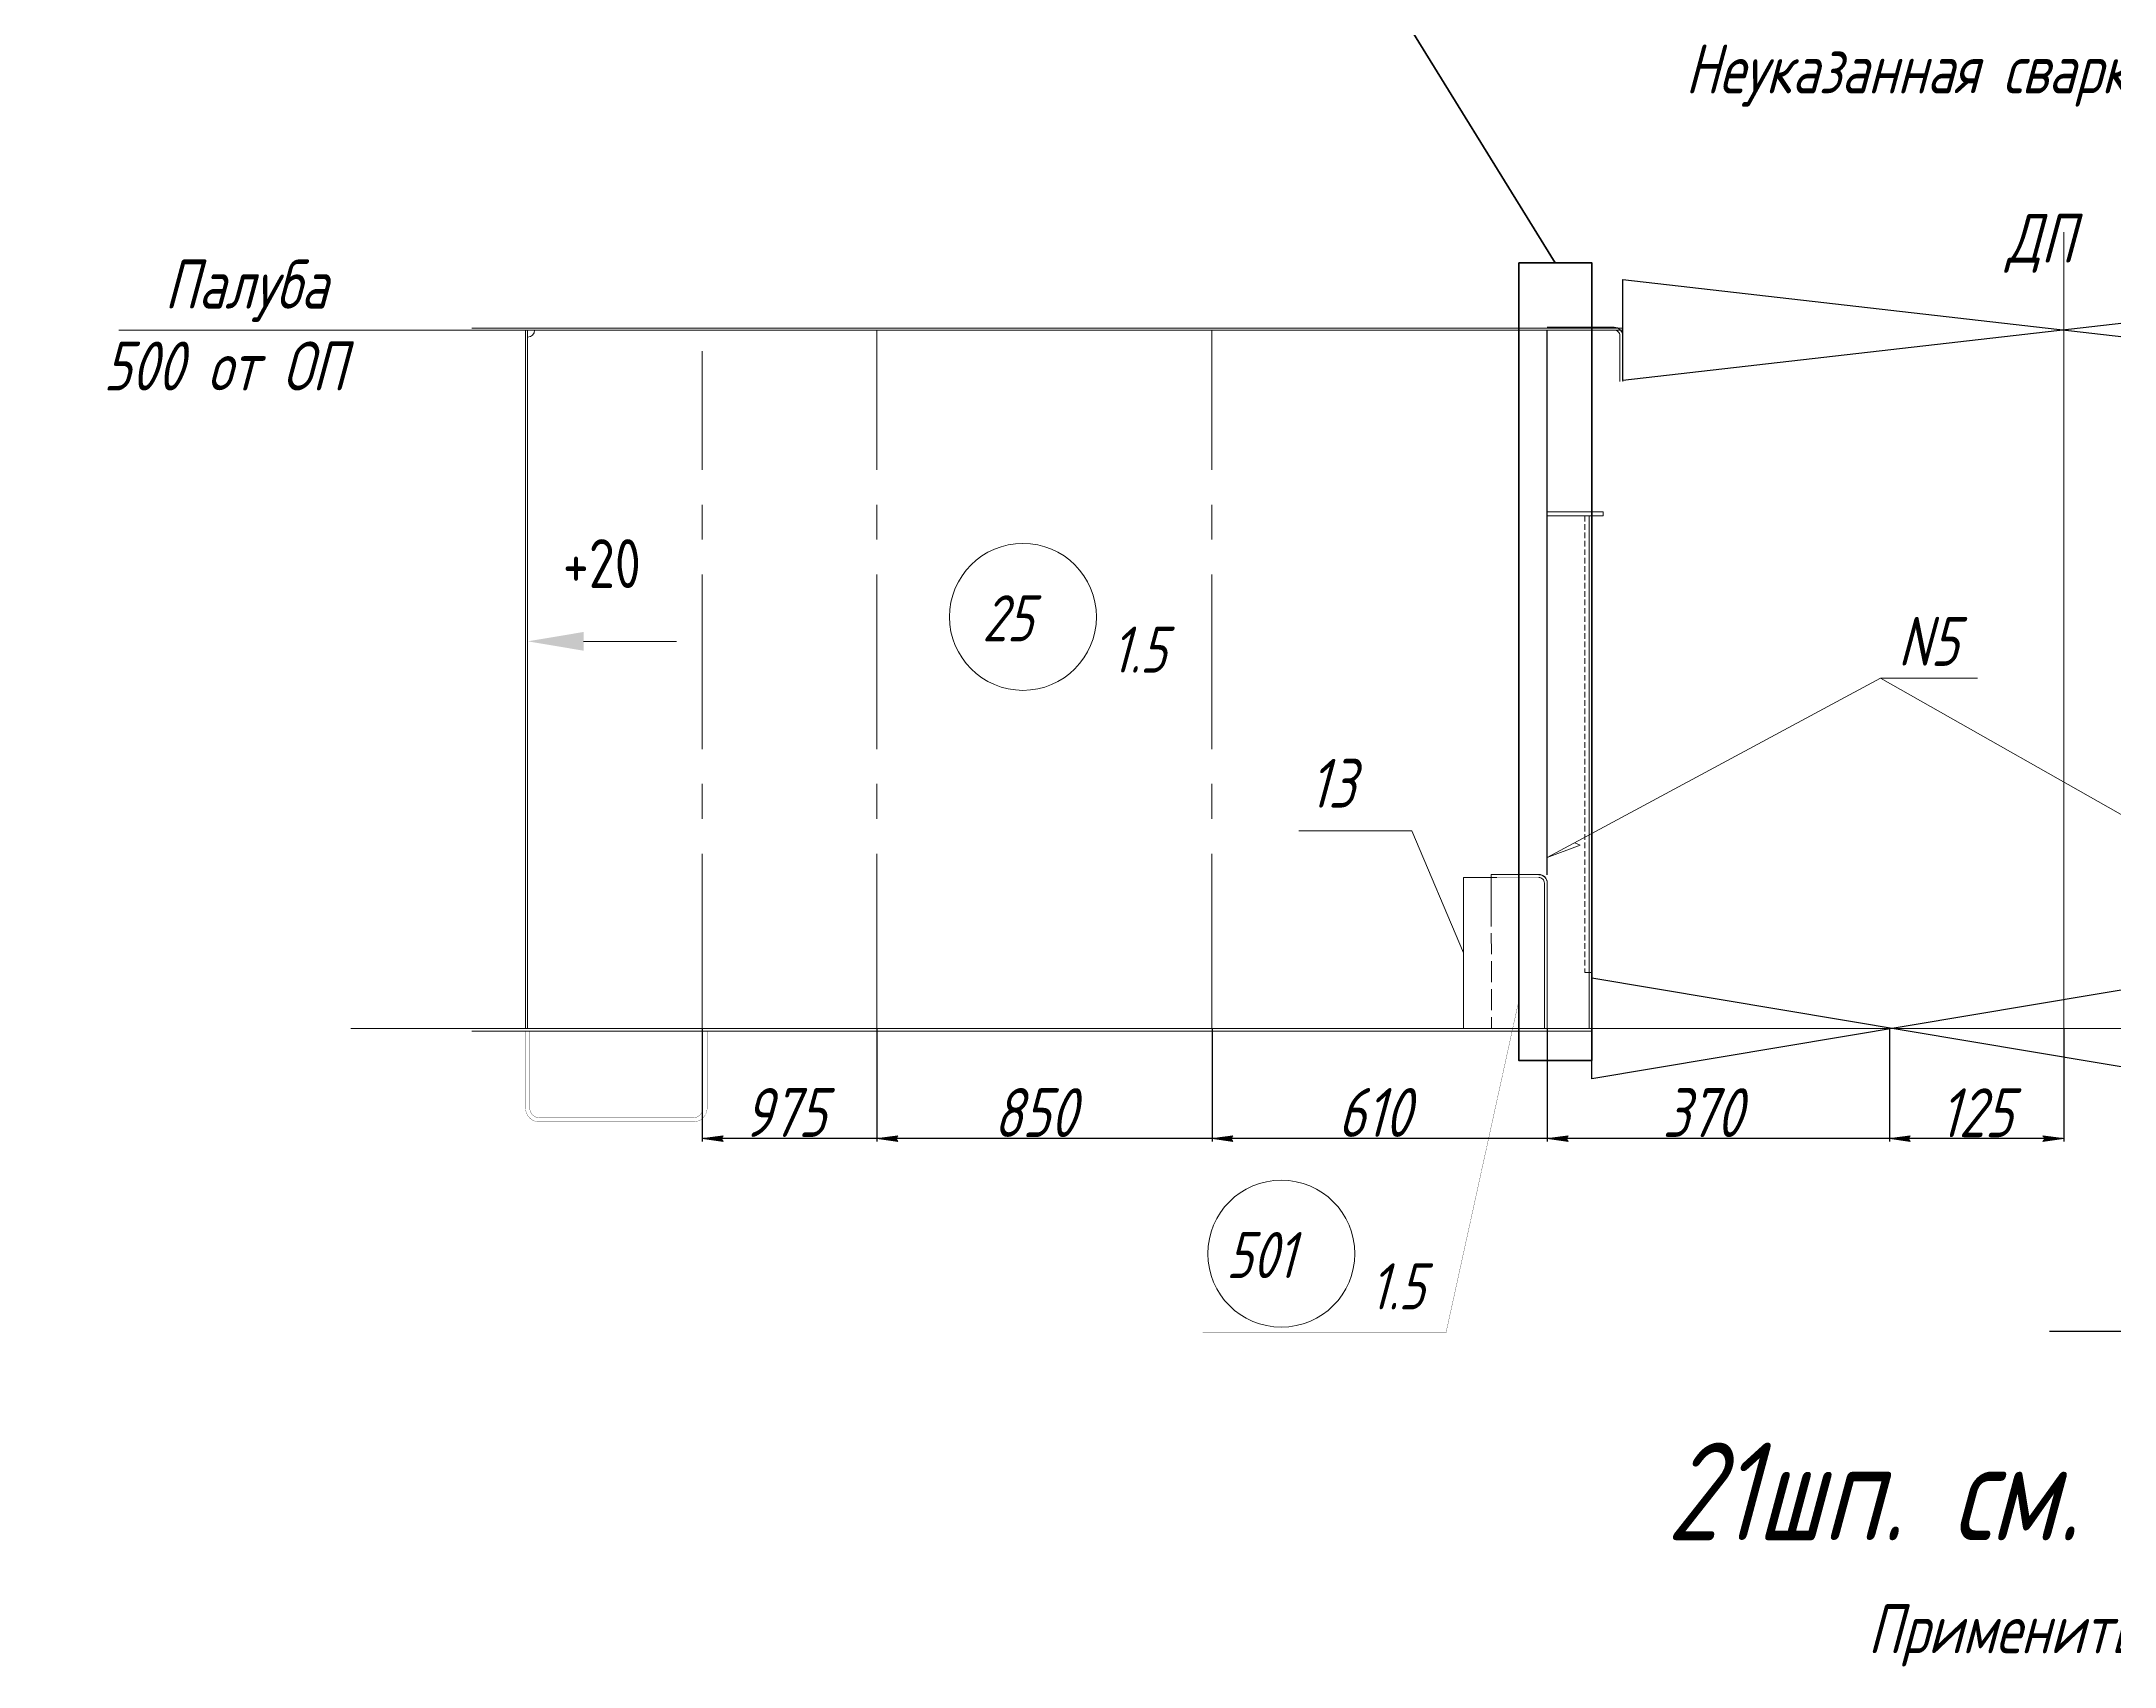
# Model space of a CAD drawing. Header units: millimetres. Extents: x 77380 to 135900, y -26587 to 17301.
# Drawn here: x 124661 to 126146, y 1770 to 2933 of the extents above; entities that cross this region are included whole.
import ezdxf

# ---------------------------------------------------------------- set-up
doc = ezdxf.new("R2010")
doc.units = ezdxf.units.MM
for name, pattern in [('K5LT32768', [0]), ('K5LT32772', [0]), ('K5LT32777', [0]), ('K5LT32780', [0]), ('K5LT32784', [850.2, 600, -125, 0.2, -125]), ('K5LT32785', [200, 125, -25, 25, -25]), ('K5LT32790', [0]), ('K5LT32798', [20, 15, -5]), ('K5LT32831', [0]), ('K5LT_DASHED', [6, 4, -2]), ('K5LT_THIN', [0])]:
    doc.linetypes.add(name, pattern=pattern)
doc.layers.add('4001', color=7, linetype='Continuous')
doc.styles.add('KDIMTEXTSTYLE', font='GOST_AU.SHX', dxfattribs={"width": 0.96, "oblique": 15, "height": 5})
doc.styles.add('KTEXTSTYLE', font='GOST_AU.SHX', dxfattribs={"width": 0.96, "height": 5})
doc.dimstyles.new('KDIMSTYLE (1.00)', dxfattribs={"dimtxt": 5, "dimasz": 1, "dimexe": 2, "dimexo": 0, "dimgap": 1, "dimtad": 1, "dimtxsty": 'KDIMTEXTSTYLE', "dimsah": 1, "dimcen": 0, "dimdle": 1, "dimadec": 0, "dimazin": 0, "dimtfac": 0.667, "dimtmove": 0, "dimatfit": 3, "dimfxl": 1, "dimtvp": 1, "dimtolj": 1, "dimtzin": 0, "dimarcsym": 0})

# ---------------------------------------------------------------- blocks, each defined once
blk = doc.blocks.new('KDIMARROW_01')
blk.add_hatch(color=0).paths.add_polyline_path([(0, 0), (-15, 2), (-13.5, 0), (-15, -2)])
at = {"color": 0, "linetype": 'K5LT_THIN', "lineweight": 18}
for p, q in [((-13.5, 0), (-15, 2)), ((-15, 2), (0, 0)), ((0, 0), (-15, -2)), ((-15, -2), (-13.5, 0))]:
    blk.add_line(p, q, dxfattribs=at)
at = {"layer": '4001', "color": 0, "linetype": 'K5LT_THIN', "lineweight": 18}
blk.add_line((0, 0), (-1, 0), dxfattribs=at)
blk = doc.blocks.new('*D570')
at = {"color": 0, "lineweight": -2}
for p, q in [((125984.5, 2226.6), (125984.5, 2145.7)), ((126109.5, 2226.6), (126109.5, 2145.7)), ((126108.5, 2147.7), (125985.5, 2147.7))]:
    blk.add_line(p, q, dxfattribs=at)
at = {"layer": 'Defpoints', "color": 0, "lineweight": 100}
for p in [(125984.5, 2226.6), (126109.5, 2226.6), (125984.5, 2147.7)]:
    blk.add_point(p, dxfattribs=at)
at = {"color": 0, "lineweight": -2, "rotation": 180}
blk.add_blockref('KDIMARROW_01', (125984.5, 2147.7), dxfattribs=at)
at = {"color": 0, "lineweight": -2}
blk.add_blockref('KDIMARROW_01', (126109.5, 2147.7), dxfattribs=at)
at = {"color": 7, "insert": (126046.5, 2166.2), "char_height": 5, "attachment_point": 5, "style": 'KDIMTEXTSTYLE'}
blk.add_mtext('\\A1;\\H35.0;\\W0.965;\\Q15;\\H35.0;\\W0.965;\\Q15;\\Q15;125', dxfattribs=at)
blk = doc.blocks.new('*D571')
at = {"color": 0, "lineweight": -2}
for p, q in [((125739.5, 2226.6), (125739.5, 2145.7)), ((126108.5, 2147.7), (125740.5, 2147.7))]:
    blk.add_line(p, q, dxfattribs=at)
at = {"layer": 'Defpoints', "color": 0, "lineweight": 100}
for p in [(125739.5, 2226.6), (125739.5, 2147.7), (126109.5, 2145)]:
    blk.add_point(p, dxfattribs=at)
at = {"color": 0, "lineweight": -2, "rotation": 180}
blk.add_blockref('KDIMARROW_01', (125739.5, 2147.7), dxfattribs=at)
at = {"color": 0, "lineweight": -2}
blk.add_blockref('KDIMARROW_01', (126109.5, 2147.7), dxfattribs=at)
at = {"color": 7, "insert": (125850.5, 2166.3), "char_height": 5, "attachment_point": 5, "style": 'KDIMTEXTSTYLE'}
blk.add_mtext('\\A1;\\H35.0;\\W0.965;\\Q15;\\H35.0;\\W0.965;\\Q15;\\Q15;370', dxfattribs=at)
blk = doc.blocks.new('*D572')
at = {"color": 0, "lineweight": -2}
for p, q in [((125499.5, 2226.6), (125499.5, 2145.7)), ((126108.5, 2147.7), (125500.5, 2147.7))]:
    blk.add_line(p, q, dxfattribs=at)
at = {"layer": 'Defpoints', "color": 0, "lineweight": 100}
for p in [(125499.5, 2226.6), (126109.5, 2224.6), (125499.5, 2147.7)]:
    blk.add_point(p, dxfattribs=at)
at = {"color": 0, "lineweight": -2, "rotation": 180}
blk.add_blockref('KDIMARROW_01', (125499.5, 2147.7), dxfattribs=at)
at = {"color": 0, "lineweight": -2}
blk.add_blockref('KDIMARROW_01', (126109.5, 2147.7), dxfattribs=at)
at = {"color": 7, "insert": (125615.5, 2166.4), "char_height": 5, "attachment_point": 5, "style": 'KDIMTEXTSTYLE'}
blk.add_mtext('\\A1;\\H35.0;\\W0.965;\\Q15;\\H35.0;\\W0.965;\\Q15;\\Q15;610', dxfattribs=at)
blk = doc.blocks.new('*D573')
at = {"color": 0, "lineweight": -2}
for p, q in [((125259.5, 2226.6), (125259.5, 2145.7)), ((126108.5, 2147.7), (125260.5, 2147.7))]:
    blk.add_line(p, q, dxfattribs=at)
at = {"layer": 'Defpoints', "color": 0, "lineweight": 100}
for p in [(125259.5, 2226.6), (126109.5, 2224.6), (125259.5, 2147.7)]:
    blk.add_point(p, dxfattribs=at)
at = {"color": 0, "lineweight": -2, "rotation": 180}
blk.add_blockref('KDIMARROW_01', (125259.5, 2147.7), dxfattribs=at)
at = {"color": 0, "lineweight": -2}
blk.add_blockref('KDIMARROW_01', (126109.5, 2147.7), dxfattribs=at)
at = {"color": 7, "insert": (125372.5, 2166.3), "char_height": 5, "attachment_point": 5, "style": 'KDIMTEXTSTYLE'}
blk.add_mtext('\\A1;\\H35.0;\\W0.965;\\Q15;\\H35.0;\\W0.965;\\Q15;\\Q15;850', dxfattribs=at)
blk = doc.blocks.new('*D574')
at = {"color": 0, "lineweight": -2}
for p, q in [((125134.5, 2226.6), (125134.5, 2145.7)), ((126108.5, 2147.7), (125135.5, 2147.7))]:
    blk.add_line(p, q, dxfattribs=at)
at = {"layer": 'Defpoints', "color": 0, "lineweight": 100}
for p in [(125134.5, 2226.6), (126109.5, 2224.6), (125134.5, 2147.7)]:
    blk.add_point(p, dxfattribs=at)
at = {"color": 0, "lineweight": -2, "rotation": 180}
blk.add_blockref('KDIMARROW_01', (125134.5, 2147.7), dxfattribs=at)
at = {"color": 0, "lineweight": -2}
blk.add_blockref('KDIMARROW_01', (126109.5, 2147.7), dxfattribs=at)
at = {"color": 7, "insert": (125193.5, 2166.4), "char_height": 5, "attachment_point": 5, "style": 'KDIMTEXTSTYLE'}
blk.add_mtext('\\A1;\\H35.0;\\W0.965;\\Q15;\\H35.0;\\W0.965;\\Q15;\\Q15;975', dxfattribs=at)
blk = doc.blocks.new('U92')
blk.add_hatch(color=7).paths.add_polyline_path([(124509.2, 17045.7), (124509.2, 17059.1), (124469.2, 17052.4)])
at = {"color": 7, "linetype": 'K5LT32831', "lineweight": 9}
blk.add_line((124509.2, 17052.4), (124575.7, 17052.4), dxfattribs=at)

msp = doc.modelspace()

# ---------------------------------------------------------------- linework, layer by layer
at = {"color": 2, "lineweight": 100}
msp.add_line((125745.316, 2774.694), (124062.112, 5497.377), dxfattribs=at)
at = {"color": 1, "linetype": 'K5LT32772', "lineweight": 18, "true_color": 0xff0000}
msp.add_line((126109.48, 2183.415), (126109.48, 2796.623), dxfattribs=at)
at = {"color": 7, "linetype": 'K5LT_THIN'}
for p, q in [((126425.472, 2762.752), (125793.542, 2690.451)), ((125793.542, 2690.451), (125793.542, 2762.752)), ((125793.542, 2762.752), (126425.472, 2690.451)), ((126202.48, 2262.753), (125771.48, 2190.451)), ((125771.48, 2190.451), (125771.48, 2262.752)), ((125771.48, 2262.752), (126202.48, 2190.451))]:
    msp.add_line(p, q, dxfattribs=at)
at = {"color": 7, "linetype": 'K5LT32780', "lineweight": 18}
for p, q in [((124716.746, 2726.602), (124969.48, 2726.602)), ((125561.592, 2368.173), (125642.592, 2368.173))]:
    msp.add_line(p, q, dxfattribs=at)
at = {"color": 3, "linetype": 'K5LT32768', "lineweight": 18, "true_color": 0x00ff00}
for p, q in [((125793.542, 2728.102), (124969.48, 2728.102)), ((125113.552, 2726.602), (124969.48, 2726.602)), ((125007.98, 2226.602), (125007.98, 2726.602)), ((125009.48, 2226.602), (125009.48, 2726.602)), ((125009.48, 2726.602), (125112.479, 2726.602)), ((125009.48, 2688.602), (125009.48, 2726.602)), ((125009.48, 2226.602), (125009.48, 2726.602)), ((125119.48, 2726.602), (125793.542, 2726.602)), ((125793.542, 2726.602), (125119.48, 2726.602)), ((125793.542, 2726.602), (125119.48, 2726.602)), ((125737.479, 2226.602), (125737.479, 2330.675)), ((125739.48, 2226.602), (125739.48, 2330.675)), ((125737.48, 2324.702), (125737.479, 2226.602)), ((127249.479, 2226.602), (124969.48, 2226.602)), ((127209.48, 2226.602), (125009.48, 2226.602)), ((125737.479, 2226.602), (125699.58, 2226.602)), ((125771.48, 2224.602), (124969.48, 2224.602))]:
    msp.add_line(p, q, dxfattribs=at)
at = {"color": 7, "linetype": 'K5LT_THIN', "lineweight": 18}
for p, q in [((125113.552, 2726.602), (125119.48, 2726.602)), ((125787.514, 2728.602), (125739.48, 2728.602)), ((125791.533, 2689.822), (125791.533, 2722.602)), ((125793.542, 2722.602), (125793.542, 2689.83)), ((125779.48, 2596.602), (125739.48, 2596.602)), ((125739.48, 2596.602), (125769.48, 2596.602)), ((125779.48, 2593.602), (125739.48, 2593.602)), ((125739.48, 2593.602), (125769.45, 2593.602)), ((125739.48, 2593.602), (125779.48, 2593.602)), ((125769.45, 2593.602), (125769.45, 2226.602)), ((125779.48, 2596.602), (125779.48, 2593.602)), ((125978.062, 2477.352), (125739.48, 2348.896)), ((125978.062, 2477.352), (126047.511, 2477.352)), ((125978.062, 2477.352), (126234.48, 2332.001)), ((125679.58, 2280.638), (125642.592, 2368.173)), ((125739.48, 2348.896), (125763.053, 2357.849)), ((125763.053, 2357.849), (125759.291, 2359.562)), ((125679.58, 2334.674), (125703.394, 2334.674)), ((125766.45, 2266.601), (125769.45, 2266.601)), ((125771.48, 2266.601), (125769.48, 2266.601)), ((125769.48, 2266.601), (125771.48, 2266.601)), ((125771.48, 2226.601), (125771.48, 2266.601)), ((125771.48, 2226.601), (125771.48, 2266.601)), ((126719.481, 2226.602), (125499.479, 2226.602)), ((125984.48, 2226.602), (125984.48, 2226.602))]:
    msp.add_line(p, q, dxfattribs=at)
at = {"color": 1, "linetype": 'K5LT32785', "lineweight": 18, "true_color": 0xff0000}
for p, q in [((125259.48, 2226.602), (125259.48, 2726.602)), ((125499.479, 2226.602), (125499.479, 2726.602)), ((125739.48, 2336.601), (125739.48, 2726.602)), ((125134.48, 2226.602), (125134.48, 2711.601))]:
    msp.add_line(p, q, dxfattribs=at)
at = {"color": 7}
msp.add_line((125739.48, 2336.601), (125739.48, 2726.602), dxfattribs=at)
at = {"color": 7, "linetype": 'K5LT_DASHED', "lineweight": 18}
msp.add_line((125766.45, 2593.602), (125766.45, 2266.602), dxfattribs=at)
at = {"color": 3, "linetype": 'K5LT32777', "lineweight": 18, "true_color": 0x00ff00}
for p, q in [((125679.58, 2226.602), (125679.58, 2334.674)), ((125733.48, 2336.801), (125699.479, 2336.801)), ((125699.479, 2336.801), (125699.479, 2314.674)), ((125739.48, 2236.601), (125739.48, 2330.802)), ((125737.479, 2314.674), (125737.479, 2236.601)), ((125727.479, 2226.602), (125679.58, 2226.602))]:
    msp.add_line(p, q, dxfattribs=at)
at = {"color": 3, "linetype": 'K5LT32798', "lineweight": 18, "true_color": 0x00ff00}
msp.add_line((125699.479, 2314.674), (125699.58, 2226.602), dxfattribs=at)
at = {"color": 1, "linetype": 'K5LT32784', "lineweight": 18, "true_color": 0xff0000}
msp.add_line((124882.834, 2226.602), (127347.863, 2226.602), dxfattribs=at)
at = {"color": 1, "linetype": 'K5LT32772', "true_color": 0xff0000}
msp.add_line((126473.116, 2009.443), (126099.169, 2009.443), dxfattribs=at)
at = {"color": 2, "lineweight": 100}
msp.add_lwpolyline([(125719.153, 2774.694), (125771.48, 2774.694), (125771.48, 2203.621), (125719.153, 2203.621)], close=True, dxfattribs=at)
at = {"color": 3, "linetype": 'K5LT32768', "true_color": 0x00ff00, "const_width": 0.18}
msp.add_lwpolyline([(125733.48, 2336.675), (125699.552, 2336.675), (125699.552, 2334.674), (125733.48, 2334.674)], dxfattribs=at)
at = {"color": 1, "linetype": 'K5LT32772', "true_color": 0xff0000, "const_width": 0.18}
msp.add_lwpolyline([(125492.785, 2008.931), (125667.119, 2008.931), (125719.781, 2249.195)], dxfattribs=at)
at = {"color": 8, "linetype": 'K5LT32790', "true_color": 0x808080, "const_width": 0.18}
msp.add_lwpolyline([(125010.98, 2224.602), (125010.98, 2169.602, 0.41421356), (125017.98, 2162.602), (125127.98, 2162.602, 0.41421356), (125134.98, 2169.602), (125134.98, 2224.602), (125137.98, 2224.602), (125137.98, 2169.602, -0.41421356), (125127.98, 2159.602), (125017.98, 2159.602, -0.41421356), (125007.98, 2169.602), (125007.98, 2224.602)], format="xyb", close=True, dxfattribs=at)
at = {"color": 1, "linetype": 'K5LT32772', "lineweight": 18, "true_color": 0xff0000}
for centre in [(125364.124, 2521.269), (125549.145, 2065.291)]:
    msp.add_circle(centre, 52.603, dxfattribs=at)
at = {"color": 3, "linetype": 'K5LT32768', "lineweight": 18, "true_color": 0x00ff00}
for centre, radius, start, end in [((125009.48, 2726.602), 5.001, 270.002472, 359.997528), ((125733.48, 2330.675), 6, 359.998352, 90.001648), ((125733.48, 2330.676), 3.999, 359.993195, 90.006798), ((125009.48, 2226.602), 19.999, 90, 90.000618), ((125009.48, 2226.602), 19.999, 359.99939, 0.001093), ((125199.481, 2226.601), 20, 179.996722, 179.998688), ((125199.481, 2226.601), 20, 0.001315, 0.003278), ((125379.479, 2226.602), 20, 179.998907, 180), ((125379.479, 2226.602), 20, 0, 0.001093), ((125619.479, 2226.601), 20, 179.996722, 179.998688), ((125619.479, 2226.601), 20, 0.001315, 0.003278), ((125861.981, 2226.601), 20, 179.996722, 179.998688), ((125861.981, 2226.601), 20, 0.001315, 0.003278), ((126109.48, 2226.602), 20, 179.998907, 180), ((126109.48, 2226.602), 20, 0, 0.001093)]:
    msp.add_arc(centre, radius, start, end, dxfattribs=at)
at = {"color": 3, "linetype": 'K5LT32777', "lineweight": 18, "true_color": 0x00ff00}
msp.add_arc((125733.48, 2330.802), 6, 359.998353, 90.001647, dxfattribs=at)
at = {"color": 7, "linetype": 'K5LT_THIN', "lineweight": 18}
for major_axis in [(-6.028, 0), (-4.018, 0)]:
    msp.add_ellipse((125787.514, 2722.602), major_axis=major_axis, ratio=0.99543434, start_param=3.14159265, end_param=4.71238898, dxfattribs=at)

# ---------------------------------------------------------------- block references
msp.add_blockref('U92', (540.326, -14548.647))

# ---------------------------------------------------------------- texts
at = {"color": 7, "char_height": 2.5, "attachment_point": 1, "style": 'KTEXTSTYLE'}
for s, insert in [('\\H3.5;\\W0.965;\\Q15;\\Q15;\\H35.00;Неуказанная сварка  см. шп. 5', (125838.421, 2931.132)), ('\\H3.5;\\W0.965;\\Q15;\\Q15;\\H35.00;ДП', (126068.351, 2809.87)), ('\\H3.5;\\W0.965;\\Q15;\\Q15;\\H35.00;Палуба', (124749.428, 2777.007)), ('\\H3.5;\\W0.965;\\Q15;\\Q15;\\H35.00;500 от ОП', (124705.646, 2718.396)), ('\\H3.5;\\W0.965;\\Q15;\\Q0;\\H35.00;+20', (125034.762, 2576.926)), ('\\H3.5;\\W0.965;\\Q15;\\Q15;\\H33.00;{\\c255;25}', (125334.957, 2536.769)), ('\\H3.5;\\W0.965;\\Q15;\\Q15;\\H33.00;{\\c255;1.5}', (125427.528, 2514.347)), ('{\\H14x;\\Q15;\\W0.965;N5}', (125990.562, 2521.204)), ('\\H3.5;\\W0.965;\\Q15;\\Q15;\\H35.00;13', (125569.031, 2419.6)), ('\\H3.5;\\W0.965;\\Q15;\\Q15;\\H33.00;{\\c255;501}', (125509.644, 2080.791)), ('\\H3.5;\\W0.965;\\Q15;\\Q15;\\H33.00;{\\c255;1.5}', (125612.55, 2058.369)), ('\\H3.5;\\W0.965;\\Q15;\\Q15;\\H70.00;21шп. см. в нос', (125824.942, 1930.025)), ('\\H3.5;\\W0.965;\\Q15;\\Q15;\\H35.00;Применить 22шп.', (125969.063, 1814.156))]:
    msp.add_mtext(s, dxfattribs=dict(at, insert=insert))

# ---------------------------------------------------------------- dimensions: what is measured, and where the dimension line sits
at = {"color": 7}
for base, p1, p2, text, override, picture, middle in [((125134.48, 2147.722), (126109.48, 2224.602), (125134.48, 2226.602), '\\H35.0;\\W0.965;\\Q15;\\H35.0;\\W0.965;\\Q15;\\Q15;975', {"dimblk1": 'KDIMARROW_01', "dimblk2": 'KDIMARROW_01', "dimse1": 1, "dimclrt": 7}, '*D574', (125193.48, 2147.722)), ((125259.48, 2147.722), (126109.48, 2224.602), (125259.48, 2226.602), '\\H35.0;\\W0.965;\\Q15;\\H35.0;\\W0.965;\\Q15;\\Q15;850', {"dimexo": 0, "dimblk1": 'KDIMARROW_01', "dimblk2": 'KDIMARROW_01', "dimse1": 1, "dimse2": 0, "dimclrt": 7, "dimtolj": 1}, '*D573', (125372.48, 2147.722)), ((125499.479, 2147.722), (126109.48, 2224.602), (125499.479, 2226.602), '\\H35.0;\\W0.965;\\Q15;\\H35.0;\\W0.965;\\Q15;\\Q15;610', {"dimexo": 0, "dimblk1": 'KDIMARROW_01', "dimblk2": 'KDIMARROW_01', "dimse1": 1, "dimse2": 0, "dimclrt": 7, "dimtolj": 1}, '*D572', (125615.479, 2147.722)), ((125739.48, 2147.722), (126109.48, 2145.035), (125739.48, 2226.602), '\\H35.0;\\W0.965;\\Q15;\\H35.0;\\W0.965;\\Q15;\\Q15;370', {"dimexo": 0, "dimblk1": 'KDIMARROW_01', "dimblk2": 'KDIMARROW_01', "dimse1": 1, "dimse2": 0, "dimclrt": 7, "dimtolj": 1}, '*D571', (125850.48, 2147.722)), ((125984.48, 2147.722), (126109.48, 2226.602), (125984.48, 2226.602), '\\H35.0;\\W0.965;\\Q15;\\H35.0;\\W0.965;\\Q15;\\Q15;125', {"dimexo": 0, "dimblk1": 'KDIMARROW_01', "dimblk2": 'KDIMARROW_01', "dimse1": 0, "dimse2": 0, "dimclrt": 7, "dimtolj": 1}, '*D570', (126046.48, 2147.722))]:
    dim = msp.add_linear_dim(base=base, p1=p1, p2=p2, text=text, dimstyle='KDIMSTYLE (1.00)', override=override, dxfattribs=at)
    dim.commit()
    dim.dimension.update_dxf_attribs({"geometry": picture, "text_midpoint": middle, "dimtype": 160})

doc.saveas('drawing.dxf')
